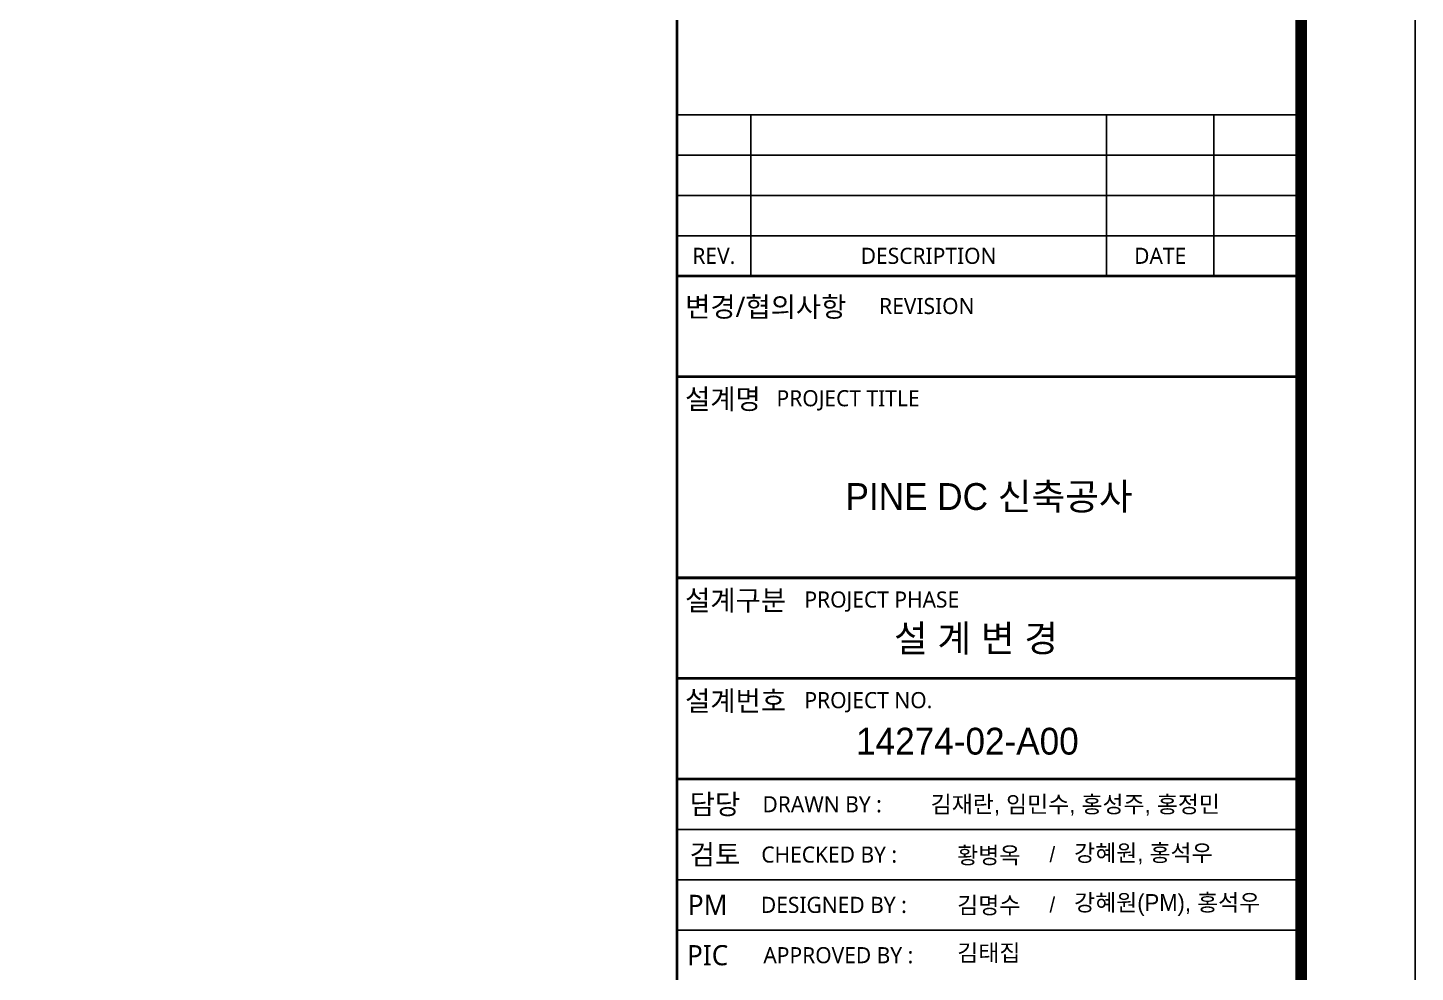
# Model space of a CAD drawing. Header units: millimetres. Extents: x 0 to 841, y 0 to 594.
# Drawn here: x 634.3 to 841, y 156.2 to 297 of the extents above; entities that cross this region are included whole.
import ezdxf
from ezdxf.enums import TextEntityAlignment as Align

# ---------------------------------------------------------------- set-up
doc = ezdxf.new("R2010")
doc.units = ezdxf.units.MM
doc.header["$MEASUREMENT"] = 0
doc.layers.add('A-TEXT-NOTE', color=7, linetype='Continuous')
doc.layers.add('G3TITLE', color=7, linetype='Continuous')
doc.styles.add('Gtx', font='')
doc.styles.add('RXHG', font='')
doc.styles.add('간삼타이틀', font='malgun.ttf')
doc.styles.get('Gtx').set_extended_font_data('Dotum')
doc.styles.get('RXHG').set_extended_font_data('휴먼세엑스포')

msp = doc.modelspace()

# ---------------------------------------------------------------- linework, layer by layer
at = {"layer": 'G3TITLE', "color": 1}
for p, q in [((731, 284), (824, 284)), ((742, 284), (742, 260)), ((795, 284), (795, 260)), ((811, 284), (811, 260)), ((731, 278), (824, 278)), ((731, 272), (824, 272)), ((731, 266), (824, 266)), ((731, 177.5), (824, 177.5)), ((731, 170), (824, 170)), ((731, 162.5), (824, 162.5))]:
    msp.add_line(p, q, dxfattribs=at)
msp.add_lwpolyline([(841, 0), (841, 594), (0, 594), (0, 0)], close=True, dxfattribs=at)
at = {"layer": 'G3TITLE', "color": 6, "const_width": 1.7}
msp.add_lwpolyline([(824, 343.5), (824, 577), (731, 577), (381, 577), (31, 577), (31, 297), (31, 17), (381, 17), (731, 17), (824, 17)], close=True, dxfattribs=at)
at = {"layer": 'G3TITLE', "color": 1, "const_width": 0.4}
for points in [[(731, 577), (731, 17)], [(731, 260), (824, 260)], [(731, 245), (824, 245)], [(731, 215), (824, 215)], [(731, 200), (824, 200)], [(731, 185), (824, 185)]]:
    msp.add_lwpolyline(points, dxfattribs=at)

# ---------------------------------------------------------------- texts
at = {"layer": 'A-TEXT-NOTE', "style": 'Gtx'}
for s, height, p in [('PINE DC 신축공사', 4, (777.5, 225.12)), ('김재란, 임민수, 홍성주, 홍정민', 2.5, (790.36, 179.99)), ('황병옥', 2.5, (777.47, 172.4)), ('김명수', 2.5, (777.47, 164.94)), ('김태집', 2.5, (777.47, 157.86))]:
    msp.add_text(s, height=height, dxfattribs=at).set_placement(p, align=Align.CENTER)
for s, height, p in [('설 계 변 경', 4, (763.35, 203.98)), ('14274-02-A00', 4, (757.7, 188.65)), ('강혜원, 홍석우', 2.5, (790.18, 172.74)), ('강혜원(PM), 홍석우', 2.5, (790.18, 165.35))]:
    msp.add_text(s, height=height, dxfattribs=at).set_placement(p)
at = {"layer": 'G3TITLE', "color": 1}
for s, height, style, p in [('REV.', 2.4, '간삼타이틀', (736.5, 263)), ('DESCRIPTION', 2.4, '간삼타이틀', (768.5, 263)), ('DATE', 2.4, '간삼타이틀', (803, 263)), ('담당', 3, '간삼타이틀', (736.67, 181.25)), ('DRAWN BY :', 2.4, '간삼타이틀', (752.64, 181.25)), ('검토', 3, '간삼타이틀', (736.67, 173.75)), ('CHECKED BY :', 2.4, '간삼타이틀', (753.69, 173.75)), ('/', 2.3, 'RXHG', (786.93, 173.75)), ('PM', 3, '간삼타이틀', (735.58, 166.25)), ('DESIGNED BY :', 2.4, '간삼타이틀', (754.38, 166.25)), ('/', 2.3, 'RXHG', (786.93, 166.25)), ('PIC', 3, '간삼타이틀', (735.58, 158.75)), ('APPROVED BY :', 2.4, '간삼타이틀', (755.05, 158.75))]:
    msp.add_text(s, height=height, dxfattribs=dict(at, style=style)).set_placement(p, align=Align.MIDDLE_CENTER)
at = {"layer": 'G3TITLE', "color": 1, "style": '간삼타이틀'}
for s, height, p in [('변경/협의사항', 3, (732.22, 253.9)), ('REVISION', 2.4, (761.13, 254.32)), ('설계명', 3, (732.22, 240.15)), ('PROJECT TITLE', 2.4, (745.85, 240.57)), ('설계구분', 3, (732.22, 210.15)), ('PROJECT PHASE', 2.4, (750, 210.57)), ('설계번호', 3, (732.22, 195.15)), ('PROJECT NO.', 2.4, (750, 195.57))]:
    msp.add_text(s, height=height, dxfattribs=at).set_placement(p)

doc.saveas('drawing.dxf')
